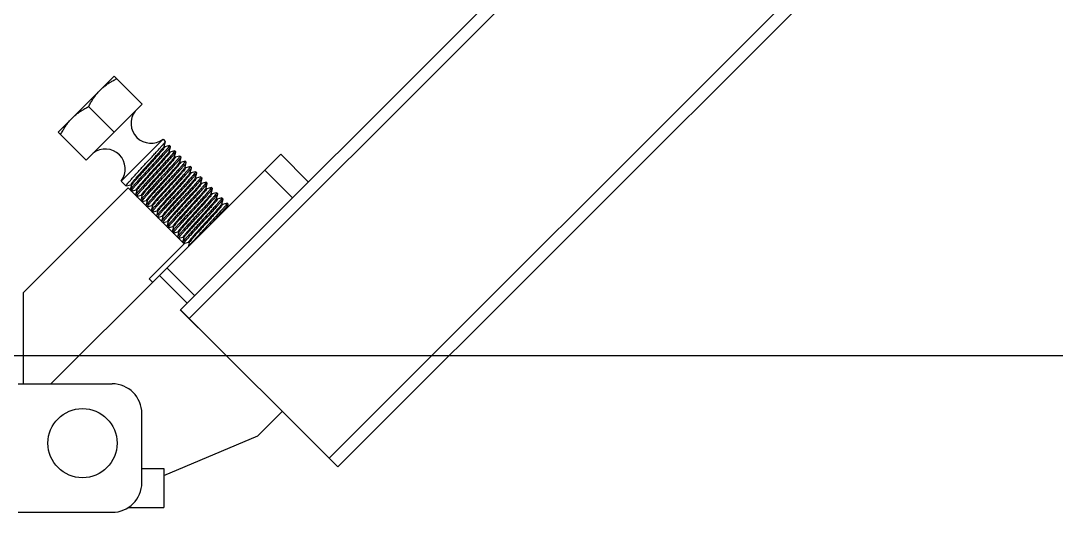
# Model space of a CAD drawing. Extents: x 14033796 to 29392202, y -1365078 to -465345.
# Drawn here: x 14615288 to 14616506, y -594514 to -593935 of the extents above; entities that cross this region are included whole.
import ezdxf

# ---------------------------------------------------------------- set-up
doc = ezdxf.new("R2010")
doc.units = 0
doc.header["$LTSCALE"] = 1000
doc.header["$MEASUREMENT"] = 0
for name, color, linetype in [('02___PRT_ALL_AXES', 7, 'Continuous'), ('JZ_0', 7, 'Continuous'), ('图框', 4, 'Continuous')]:
    doc.layers.add(name, color=color, linetype=linetype)
doc.styles.add('DIM_FONT', font='SIMPLEX', dxfattribs={"width": 0.7, "bigfont": 'GBCBIG'})
doc.dimstyles.new('DIMN150', dxfattribs={"dimscale": 1.5, "dimtxt": 300, "dimasz": 100, "dimexe": 250, "dimexo": 300, "dimgap": 150, "dimtad": 1, "dimdec": 0, "dimzin": 0, "dimdsep": 46, "dimtxsty": 'DIM_FONT', "dimblk": 'ARCHTICK', "dimcen": 0.09, "dimclrt": 7, "dimazin": 2, "dimtfac": 1, "dimtdec": 0, "dimtix": 1, "dimtmove": 2, "dimatfit": 3, "dimldrblk": 'ARCHTICK', "dimfxl": 0, "dimtolj": 1, "dimtzin": 0, "dimarcsym": 0})

# ---------------------------------------------------------------- blocks, each defined once
blk = doc.blocks.new('_ArchTick')
at = {"color": 0, "linetype": 'ByBlock', "const_width": 0.4}
blk.add_lwpolyline([(-0.5, -0.5), (0.5, 0.5)], dxfattribs=at)
blk = doc.blocks.new('*D34')
at = {"layer": 'Defpoints', "color": 0, "linetype": 'Continuous'}
for p in [(-3643696.658795173, 1109066.101409193), (-3647237.641766723, 1108888.496462017), (-3646608.942197162, 1106614.058034815), (-3647237.641766723, 1106229.850958012), (-3647033.563414936, 1105729.196789424)]:
    blk.add_point(p, dxfattribs=at)
at = {"layer": '图框', "color": 0, "linetype": 'Continuous', "lineweight": -2}
blk.add_arc((-3647237.641766723, 1105525.118437636), 1257.399139123694, 45.00000000005411, 89.99999999999945, dxfattribs=at)
at = {"layer": '图框', "color": 0, "linetype": 'Continuous', "lineweight": -2, "xscale": 150, "yscale": 150, "zscale": 150}
for p, rotation in [((-3647237.641766723, 1106782.51757676), 179.9999999999994), ((-3646348.526308791, 1106414.23389557), 315.0000000000541)]:
    blk.add_blockref('_ArchTick', p, dxfattribs=dict(at, rotation=rotation))
at = {"layer": '图框', "color": 7, "linetype": 'Continuous', "insert": (-3646584.248403746, 1107102.5495561), "char_height": 450, "attachment_point": 5, "rotation": 337.5000000000264, "style": 'DIM_FONT'}
blk.add_mtext('\\A1;45°', dxfattribs=at)
blk = doc.blocks.new('抗震大样1')
at = {"color": 2, "linetype": 'Continuous'}
for p, q in [((2821.165149223525, -3571.264648917597), (6158.06976894103, -234.3600292024203)), ((6172.756849152967, -249.0471093629021), (2835.852229389828, -3585.951729132095)), ((6407.75013221195, -484.0403924677521), (3070.845512493979, -3820.945012193872)), ((6422.437212422956, -498.7274726380128), (3085.532592660282, -3835.632092407206)), ((2821.165149223525, -3571.264648917597), (3085.532592660282, -3835.632092407206))]:
    blk.add_line(p, q, dxfattribs=at)
at = {"color": 5, "linetype": 'Continuous'}
for p, q in [((2662.746450176928, -3319.620068960125), (2756.743763416074, -3225.622755769873)), ((2793.739453845657, -3296.293282139581), (2795.846549466718, -3288.391687460244)), ((2795.846549466718, -3288.391687460244), (2795.833774881903, -3288.212097368902)), ((2793.730940778274, -3296.456382436445), (2793.261490032077, -3297.277418530779)), ((2793.698481670115, -3296.447014817968), (2793.739453845657, -3296.293282139581)), ((2794.858084009495, -3297.411912292475), (2793.739453845657, -3296.293282139581)), ((2802.703342361376, -3295.248480439419), (2794.840329283848, -3297.34529387136)), ((2802.437063478399, -3305.295786810573), (2802.471349161584, -3305.375786489109)), ((2802.51072976971, -3305.259262965759), (2802.551701948512, -3305.105530234287)), ((2802.551701948512, -3305.105530234287), (2804.658797566779, -3297.203935598023)), ((2803.670332111418, -3306.224160397425), (2802.551701948512, -3305.105530234287)), ((2802.703342361376, -3295.248480439419), (2802.883573352825, -3295.261895839591)), ((2811.515590503346, -3304.060728542507), (2803.652577383909, -3306.157541966299)), ((2804.658797566779, -3297.203935598023), (2804.645923407283, -3297.024244938279)), ((2811.515590503346, -3304.060728542507), (2811.695721921045, -3304.074043409433)), ((2813.471045708749, -3306.016183702974), (2813.458042314276, -3305.836363091832)), ((2811.302310472354, -3314.065735528478), (2811.01317837229, -3314.700514276279)), ((2811.322977909818, -3314.07151107071), (2811.363950046711, -3313.917778337607)), ((2811.363950046711, -3313.917778337607), (2813.471045708749, -3306.016183702974)), ((2812.482580251526, -3315.036408545449), (2811.363950046711, -3313.917778337607)), ((2820.32783860527, -3312.872976637445), (2812.46482552588, -3314.969790071249)), ((2820.135226011742, -3322.883759165648), (2820.176198189612, -3322.730026487028)), ((2820.176198189612, -3322.730026487028), (2822.283293810673, -3314.828431797912)), ((2821.294828351121, -3323.848656638525), (2820.176198189612, -3322.730026487028)), ((2820.32783860527, -3312.872976637445), (2820.507840788458, -3312.886161605595)), ((2829.140086748172, -3321.685224785237), (2821.277073628735, -3323.782038219273)), ((2822.283293810673, -3314.828431797912), (2822.270159685519, -3314.648480345495)), ((2829.140086748172, -3321.685224785237), (2829.319958158769, -3321.698278816417)), ((2828.881207083352, -3331.684529318009), (2828.744154861663, -3332.144321826054)), ((2828.947474114131, -3331.69600731344), (2828.988446291536, -3331.542274580337)), ((2828.988446291536, -3331.542274580337), (2831.095541910734, -3323.640679944307)), ((2830.107076455373, -3332.660904744873), (2828.988446291536, -3331.542274580337)), ((2837.952334847767, -3330.497472880175), (2830.089321727864, -3332.594286312349)), ((2831.095541910734, -3323.640679944307), (2831.082343978342, -3323.460664806422)), ((2837.759722252842, -3340.508255406516), (2837.800694433507, -3340.354522718117)), ((2837.800694433507, -3340.354522718117), (2839.907790052705, -3332.452928039012)), ((2838.919324595947, -3341.473152881255), (2837.800694433507, -3340.354522718117)), ((2837.952334847767, -3330.497472880175), (2838.132142492104, -3330.510463310173)), ((2846.764582950156, -3339.309720985126), (2838.901569869835, -3341.406534418697)), ((2839.907790052705, -3332.452928039012), (2839.894461722579, -3332.272783369757)), ((2846.764582950156, -3339.309720985126), (2846.944260236342, -3339.322581852088)), ((2846.473882787395, -3349.322963125538), (2846.454319100361, -3349.608941620449)), ((2846.571970355697, -3349.320503511699), (2846.612942534033, -3349.16677082167)), ((2846.612942534033, -3349.16677082167), (2848.720038152765, -3341.265176143963)), ((2847.731572694611, -3350.285400986439), (2846.612942534033, -3349.16677082167)), ((2855.576831092592, -3348.121969121508), (2847.71381796943, -3350.218782565091)), ((2848.720038152765, -3341.265176143963), (2848.706615314353, -3341.084937881678)), ((2855.384218495805, -3358.132751649246), (2855.425190633629, -3357.979018928017)), ((2855.425190633629, -3357.979018928017), (2857.532286295202, -3350.077424281742)), ((2856.54382080026, -3359.097649091156), (2855.425190633629, -3357.979018928017)), ((2855.576831092592, -3348.121969121508), (2855.756413828582, -3348.134736395674)), ((2864.389079191256, -3356.934217226226), (2856.52606607182, -3359.03103066003)), ((2857.532286295202, -3350.077424281742), (2857.519177966751, -3349.897498619976)), ((2864.389079191256, -3356.934217226226), (2864.568976480514, -3356.947297102772)), ((2733.244435107801, -3366.61872558808), (2556.999472801108, -3542.863687888952)), ((2729.921505961102, -3363.128979101777), (2729.741257981397, -3363.115546419052)), ((2729.921505961102, -3363.128979101777), (2737.784519288223, -3361.032166000456)), ((2827.241748346481, -3460.616038821405), (2733.244435107801, -3366.61872558808)), ((2738.885394769255, -3362.084177615354), (2736.778298900928, -3369.98577200342)), ((2737.766764358152, -3360.965547204018), (2738.885394769255, -3362.084177615354)), ((2738.733754063025, -3371.941227205331), (2746.596767430194, -3369.844414105406)), ((2738.926366697997, -3361.930444721831), (2738.885394769255, -3362.084177615354)), ((2739.025031399447, -3361.680428691907), (2739.027614690363, -3361.920531833544)), ((2747.697642911691, -3370.896425762912), (2745.590547043364, -3378.798020139802)), ((2746.579012498725, -3369.7777953404), (2747.697642911691, -3370.896425762912)), ((2747.73861479992, -3370.742692826549), (2747.697642911691, -3370.896425762912)), ((2855.449625373352, -3358.148010282079), (2854.910506025422, -3359.019311679062)), ((2864.10871563619, -3366.977518566186), (2864.143585100304, -3367.094459709246)), ((2864.196466597728, -3366.944999752799), (2864.237438778393, -3366.7912670644)), ((2864.237438778393, -3366.7912670644), (2866.344534397591, -3358.889672385296)), ((2865.356068939436, -3367.909897228936), (2864.237438778393, -3366.7912670644)), ((2873.201327291783, -3365.746465364238), (2865.33831421379, -3367.843278764747)), ((2866.344534397591, -3358.889672385296), (2866.331482441165, -3358.709803092526)), ((2873.049686878454, -3375.603515169118), (2875.156782496721, -3367.70192049141)), ((2873.201327291783, -3365.746465364238), (2873.381280911621, -3365.75960157509)), ((2882.013575436082, -3374.558713467559), (2874.150562314317, -3376.655526902527)), ((2875.156782496721, -3367.70192049141), (2875.143948966172, -3367.522270828485)), ((2882.013575436082, -3374.558713467559), (2882.1937474804, -3374.572069342714)), ((2747.546002163552, -3380.753475343343), (2755.409015530255, -3378.656662210356)), ((2756.50989101408, -3379.708673856221), (2754.40279514296, -3387.61026824615)), ((2755.391260598321, -3378.590043446748), (2756.50989101408, -3379.708673856221)), ((2756.358250305522, -3389.56572344806), (2764.221263675019, -3387.468910348136)), ((2756.550862939563, -3379.554940921487), (2756.50989101408, -3379.708673856221)), ((2756.729729964864, -3379.150514166337), (2756.627424205188, -3379.56500617601)), ((2765.322139114141, -3388.520921962801), (2763.215043242089, -3396.422516339691)), ((2764.203508702572, -3387.402291540289), (2765.322139114141, -3388.520921962801)), ((2765.363111041952, -3388.367189069279), (2765.322139114141, -3388.520921962801)), ((2873.00124427909, -3375.755056301365), (2872.667600427289, -3376.437001314713)), ((2873.008714700583, -3375.757247847738), (2873.049686878454, -3375.603515169118)), ((2874.168317039032, -3376.722145332256), (2873.049686878454, -3375.603515169118)), ((2881.82096283976, -3384.569495995529), (2881.861934977584, -3384.415763262659)), ((2881.861934977584, -3384.415763262659), (2883.969030638691, -3376.514168628026)), ((2882.980565143283, -3385.534393427195), (2881.861934977584, -3384.415763262659)), ((2890.825823536143, -3383.370961562498), (2882.962810458615, -3385.46777500608)), ((2883.969030638691, -3376.514168628026), (2883.955782981589, -3376.334104055073)), ((2890.674183122348, -3393.228011411848), (2892.781278740615, -3385.326416732976)), ((2890.825823536143, -3383.370961562498), (2891.005581455305, -3383.383902525762)), ((2899.638071635738, -3392.183209710289), (2891.775058558676, -3394.280023100786)), ((2892.781278740615, -3385.326416732976), (2892.768136225175, -3385.146456919378)), ((2899.638071635738, -3392.183209710289), (2899.817934738938, -3392.196255390532)), ((2765.170498407446, -3398.377971552778), (2773.03351177508, -3396.281158451689)), ((2774.134387256112, -3397.333170098951), (2772.027291387785, -3405.234764487483)), ((2773.015756839421, -3396.214539687848), (2774.134387256112, -3397.333170098951)), ((2773.982746550348, -3407.190219689161), (2781.84575987421, -3405.093406546395)), ((2774.175359144341, -3397.179437162587), (2774.134387256112, -3397.333170098951)), ((2774.455264746677, -3396.599763419479), (2774.208732830361, -3397.18809740711)), ((2782.946635358967, -3406.145418203901), (2780.839539486915, -3414.047012592433)), ((2781.828004941344, -3405.026787782786), (2782.946635358967, -3406.145418203901)), ((2782.987607283983, -3405.991685267538), (2782.946635358967, -3406.145418203901)), ((2783.014926610515, -3405.906658537919), (2783.043435850181, -3405.956161614973)), ((2890.57805804722, -3393.370221646503), (2890.404011771549, -3393.875374059426)), ((2890.633210941684, -3393.381744100479), (2890.674183122348, -3393.228011411848)), ((2891.792813283857, -3394.346641574986), (2890.674183122348, -3393.228011411848)), ((2900.183900739998, -3399.423550611828), (2901.593526841141, -3394.138664837694)), ((2901.593526841141, -3394.138664837694), (2901.580767087173, -3393.959089737153)), ((2782.794994649012, -3416.002467795508), (2790.658008019906, -3413.905654694419)), ((2791.758883457165, -3414.95766629884), (2789.651787586976, -3422.859260687139)), ((2790.640253043268, -3413.839035930578), (2791.758883457165, -3414.95766629884)), ((2791.607242749538, -3424.81471588905), (2799.47025611857, -3422.717902789125)), ((2791.799855383113, -3414.80393340392), (2791.758883457165, -3414.95766629884)), ((2792.201539086178, -3414.028273164295), (2791.782032327261, -3414.798593064304)), ((2800.571131600533, -3423.769914446631), (2798.464035731275, -3431.671508833533)), ((2799.452501184307, -3422.651284024119), (2800.571131600533, -3423.769914446631)), ((2800.612103488762, -3423.616181510268), (2800.571131600533, -3423.769914446631)), ((2800.693216559943, -3423.403152671643), (2800.71283025993, -3423.597826558631)), ((2800.419490891509, -3433.626964036841), (2808.282504219096, -3431.530150893843)), ((2809.383379701991, -3432.582162540173), (2807.276283831801, -3440.483756928239)), ((2808.264749286231, -3431.463532128837), (2809.383379701991, -3432.582162540173)), ((2809.231738993432, -3442.439212130383), (2817.094752361067, -3440.342399030458)), ((2809.424351627938, -3432.428429603577), (2809.383379701991, -3432.582162540173)), ((2818.195627802052, -3441.394410687964), (2816.088531973772, -3449.296005033189)), ((2817.076997388154, -3440.275780276861), (2818.195627802052, -3441.394410687964)), ((2818.236599727999, -3441.240677751368), (2818.195627802052, -3441.394410687964)), ((2818.392443880904, -3440.878709391458), (2818.322347611189, -3441.247800347395)), ((2768.493427550886, -3519.36435962352), (2827.241748346481, -3460.616038821405)), ((2818.043987093493, -3451.25146023673), (2825.90700046299, -3449.154647135409)), ((2827.007875944953, -3450.20665878104), (2824.900780072901, -3458.108253170969)), ((2825.889245528262, -3449.088028381811), (2827.007875944953, -3450.20665878104)), ((2826.856235235464, -3460.06370837288), (2834.719248562586, -3457.966895240126)), ((2827.04884786997, -3450.052925846307), (2827.007875944953, -3450.20665878104)), ((2835.820124044083, -3459.018906887621), (2834.086391733028, -3465.521059612045)), ((2834.701493630186, -3457.900276476517), (2835.820124044083, -3459.018906887621)), ((2835.861095972825, -3458.865173994098), (2835.820124044083, -3459.018906887621)), ((2836.112530310173, -3458.333407002268), (2835.906673091929, -3458.875835823594)), ((2603.65225160541, -3695.95519974269), (2785.94498488633, -3513.662466418464)), ((2556.999472801108, -3542.863687888952), (2556.999472801108, -3695.95519974269)), ((2548.691205600742, -3695.95519974269), (2706.548282403033, -3695.95519974269)), ((2756.397885601502, -3862.120543746976), (2756.397885601502, -3745.804802946048)), ((2951.105460502207, -3783.239564517746), (2992.122762642801, -3742.222262380878)), ((2793.072830596007, -3850.320436044363), (2951.105460502207, -3783.239564517746)), ((2756.397885601502, -3838.037856434938), (2793.072830596007, -3838.037856434938)), ((2793.072830596007, -3838.037856434938), (2793.072830596007, -3903.673167315079)), ((2548.691205600742, -3911.970146938926), (2706.548282403033, -3911.970146938926)), ((2733.582222871948, -3903.673167315079), (2793.072830596007, -3903.673167315079))]:
    blk.add_line(p, q, dxfattribs=at)
for centre, start, end in [((2706.548282403033, -3745.804802946048), 0, 90), ((2706.548282403033, -3862.120543746976), 270, 0)]:
    blk.add_arc(centre, 49.8496032, start, end, dxfattribs=at)
for points, start_tangent, end_tangent in [([(2762.787524945103, -3325.663830493344), (2768.992021870799, -3318.942088519456), (2774.99407926295, -3312.421297236113), (2780.525400622748, -3306.374854254536), (2785.447800853755, -3300.935778635088), (2789.568698063027, -3296.298187838634), (2792.770944264717, -3292.573159083724), (2794.874138531741, -3289.949489138322), (2795.80955815129, -3288.499519254314), (2795.774360261392, -3288.438858639915)], (0.6784350784240247, 0.734660359869639), (-0.5470098275163299, 0.837126184395492)), ([(2793.261490032542, -3297.277418532409), (2791.654461290222, -3299.442777165445), (2788.95975375222, -3302.695814618375), (2785.294801955111, -3306.91909631365), (2780.815354330465, -3311.956873866729), (2775.709322659764, -3317.621235460741), (2770.189361815806, -3323.699526203098), (2764.484472196084, -3329.962745701196), (2758.830956874415, -3336.174590915442), (2753.463090162259, -3342.100787550677), (2748.603866408113, -3347.518341197167), (2744.456194397528, -3352.224343138747), (2741.194884514902, -3356.043982949806), (2738.959745742846, -3358.837451567873), (2737.850064956583, -3360.505462276749), (2737.888279534876, -3360.923453694908)], (-0.558946030655071, -0.8292040369022216), (0.3273227417652519, -0.9449126005738723)), ([(2794.851358345244, -3297.436362538487), (2794.881322896108, -3297.449188584462), (2794.436456481926, -3298.452384924982), (2792.82942773914, -3300.61774355825), (2790.134720161092, -3303.870781067759), (2786.469768359791, -3308.094062761171), (2781.990320735611, -3313.131840271875), (2776.884289062582, -3318.796201875899), (2771.364328220952, -3324.874492605915), (2765.659438604955, -3331.137712104013), (2760.005923277233, -3337.349557364825), (2754.638056565076, -3343.275754007744), (2749.77883281745, -3348.69330763421), (2745.631160802208, -3353.399309541564), (2742.369850917719, -3357.218949352857), (2740.134712190367, -3360.012418004917), (2739.025031399913, -3361.68042869214)], (0.9641869295252281, -0.2652236130752934), (-0.06783964550686625, -0.9976962375881262)), ([(2802.471349162981, -3305.375786489109), (2801.516383761074, -3306.889081781264), (2799.426044632681, -3309.537750848569), (2796.29390059365, -3313.228224772261), (2792.254660108592, -3317.82579514361), (2787.478851734195, -3323.159933400806), (2782.166090226732, -3329.031024838332), (2776.537193959113, -3335.218251033453), (2770.825465020258, -3341.488309862791), (2765.267476613168, -3347.604628204368), (2760.09373073699, -3353.336703971028), (2755.51955623785, -3358.469208394876), (2751.736605567392, -3362.810488951392), (2748.905286728404, -3366.200137725333), (2747.14842893742, -3368.515325398883), (2746.546432250645, -3369.675651968224), (2746.598715139553, -3369.694257996744)], (0.3394036254446571, -0.9406408342375017), (0.9732954676688983, -0.2295559465907621)), ([(2802.746068541426, -3295.388750989223), (2802.859356625471, -3295.549317766912), (2801.923937046435, -3296.999287608778), (2799.820742739365, -3299.622957598418), (2796.618496533483, -3303.347986351699), (2792.497599366121, -3307.985577107407), (2787.575199137442, -3313.4246527676), (2782.043877777644, -3319.471095750807), (2776.041820383631, -3325.991887000157), (2769.837323421147, -3332.713629008038)], (0.6780712812552314, -0.7349961479741841), (-0.6784350787186304, -0.7346603595975802)), ([(2771.599773047026, -3334.476078639505), (2777.782780886162, -3327.777638529195), (2783.747522488236, -3321.297589822672), (2789.299387077801, -3315.22911593481), (2794.234225074295, -3309.776782428846), (2798.351419412997, -3305.144117524615), (2801.545589690097, -3301.430342941079), (2803.650695065036, -3298.809452316724), (2804.613831230905, -3297.331046779174), (2804.575392160099, -3297.249630117323)], (0.6784350784096942, 0.7346603598828728), (-0.4804775198595719, 0.877007042679587)), ([(2811.55149044469, -3304.188035540981), (2811.663629741874, -3304.38084523729), (2810.700493577868, -3305.859250841429), (2808.595388160553, -3308.480141413398), (2805.401217925828, -3312.193915995071), (2801.284023588989, -3316.826580901397), (2796.349185548257, -3322.278914447874), (2790.797321000602, -3328.347388293128), (2784.832579398993, -3334.82743704156), (2778.649571564049, -3341.525877110194)], (0.6200636177501522, -0.7845515342809505), (-0.678435078434614, -0.7346603598598602)), ([(2803.527058202308, -3306.334160566796), (2803.646315569524, -3306.550752894254), (2802.691350168083, -3308.06404818641), (2800.601011033636, -3310.712717253715), (2797.46886699833, -3314.403191175079), (2793.429626517463, -3319.000761548756), (2788.653818141203, -3324.334899847861), (2783.341056630015, -3330.205991243711), (2777.712160366122, -3336.393217438366), (2772.000431463122, -3342.663276267704), (2766.442443020176, -3348.779594607186), (2761.268697137944, -3354.511670374079), (2756.694522644859, -3359.644174800254), (2752.911571972538, -3363.985455358867), (2750.08025313355, -3367.375104116509), (2748.323395344429, -3369.690291804262), (2747.655086430721, -3370.75056993356)], (0.6089781590811129, -0.793186990414101), (0.09388782568828795, -0.9955827821871598)), ([(2811.013178371359, -3314.700514280004), (2809.557298732456, -3316.714723797515), (2807.001283676829, -3319.829068747815), (2803.457091086078, -3323.931591220899), (2799.075700664893, -3328.871311568888), (2794.041152038146, -3334.46419008635), (2788.563277347013, -3340.500394712435), (2782.86941499589, -3346.752586945659), (2777.195432629902, -3352.984899240546), (2771.776412792969, -3358.962248969823), (2766.837369812187, -3364.459621867631), (2762.584364387207, -3369.270957192639), (2759.196366429329, -3373.217285025166), (2756.818187753204, -3376.153793639736), (2755.554763560183, -3377.975547761889), (2755.451690158341, -3378.577120517613)], (-0.4770358505222645, -0.8788838360764747), (0.2091227829063571, -0.9778893913268006)), ([(2812.481189200189, -3315.037358012982), (2812.188144776504, -3315.875480680959), (2810.732265139464, -3317.889690204524), (2808.17625012435, -3321.004035152961), (2804.632057491224, -3325.106557668187), (2800.25066706771, -3330.046277971705), (2795.216118483339, -3335.639156535733), (2789.738243747968, -3341.675361149479), (2784.044381404761, -3347.927553382702), (2778.370399074629, -3354.159865645459), (2772.951379193924, -3360.137215416878), (2768.012336216867, -3365.634588284418), (2763.759330832399, -3370.445923593827), (2760.37133287685, -3374.392251486657), (2757.993154160213, -3377.328760085162), (2756.729729965329, -3379.150514168665)], (0.5637647048252076, -0.8259354439623879), (-0.3125928532002867, -0.9498872081084702)), ([(2820.132721483707, -3322.886439959751), (2819.334757366683, -3324.245492215734), (2817.390876162332, -3326.747703355271), (2814.390285436995, -3330.30662400485), (2810.462498696987, -3334.792740603443), (2805.773643439636, -3340.039925781544), (2800.5199007052, -3345.851998442784), (2794.919758229982, -3352.010470806155), (2789.205382729415, -3358.283176191384), (2783.613451893441, -3364.433436956257), (2778.375808049459, -3370.229410728905), (2773.710303305183, -3375.453245359706)], (0.7307171863936691, -0.6826803010992188), (-0.6628876094766539, -0.7487189173530526)), ([(2780.412021189462, -3343.288326733978), (2786.595913485624, -3336.588927569566), (2792.566659098025, -3330.102335895412), (2798.165062111802, -3323.98269724194), (2803.113877898548, -3318.513967170147), (2807.221834522206, -3313.890005463734), (2810.392534819897, -3310.20112913521), (2812.482889820356, -3307.595060211373), (2813.433013532311, -3306.12657876173), (2813.397194643971, -3306.063557361253)], (0.6784350787496992, 0.7346603595688892), (-0.5399347693490891, 0.8417068639662777)), ([(2820.36914095562, -3313.011908152374), (2820.482812010683, -3313.176377276424), (2819.532688330859, -3314.644858726067), (2817.442333290353, -3317.250927605899), (2814.2716330369, -3320.939803978428), (2810.163676413242, -3325.563765682746), (2805.214860626496, -3331.032495756634), (2799.616457568947, -3337.152134408476), (2793.645712002181, -3343.638726030244), (2787.461819664109, -3350.338125248672)], (0.671665473870252, -0.7408545681917943), (-0.6784350787869019, -0.7346603595345337)), ([(2789.224269287661, -3352.10057483986), (2795.402606262825, -3345.407199618407), (2801.411831489764, -3338.87872638111), (2807.044331717305, -3332.72134174034), (2811.997069709469, -3327.247189028654), (2816.088460770436, -3322.640185244149), (2819.232570996974, -3318.980145367794), (2821.319784562103, -3316.374299946707), (2822.252231232356, -3314.921355246566), (2822.22087666532, -3314.874908003025)], (0.6784350790155056, 0.7346603593234255), (-0.5972276137130347, 0.802071803156447)), ([(2829.190023589414, -3321.833875306649), (2829.302029745188, -3321.97115376126), (2828.36958303256, -3323.424098449526), (2826.282369469292, -3326.029943882488), (2823.13825928513, -3329.689983706456), (2819.046868179925, -3334.296987543348), (2814.094130231999, -3339.771140210563), (2808.461629962083, -3345.928524895804), (2802.452404775191, -3352.456998133101), (2796.274067766033, -3359.150373354554)], (0.7220202216170525, -0.6918719531647908), (-0.678435079050481, -0.7346603592911269)), ([(2729.87858516071, -3362.989626573632), (2729.765475995373, -3362.828180656303), (2730.700442859437, -3361.378799626138), (2732.812719475012, -3358.744204557966), (2736.02293405449, -3355.010556555353), (2740.142464799806, -3350.374938812805), (2745.047389796469, -3344.955287869321), (2750.573307333048, -3338.914710112615), (2756.585507251322, -3332.382884075167), (2762.787524945103, -3325.663830493344)], (-0.6758313042635121, 0.7370563398936882), (0.6784350785314995, 0.7346603597703895)), ([(2769.837323421147, -3332.713629008038), (2763.635305766016, -3339.432682587765), (2757.623105803505, -3345.964508627309), (2752.097188268788, -3352.005086384015), (2747.1922633145, -3357.42473727325), (2743.072732524481, -3362.060355029767), (2739.862517987844, -3365.794003028423), (2737.750241332222, -3368.428598088212), (2736.81527447002, -3369.877979128622), (2736.850406021345, -3369.938995051896)], (-0.6784350787421237, -0.7346603595758848), (0.5442302981182816, -0.8389358632279862)), ([(2738.686374922749, -3371.799997001421), (2738.574050599243, -3371.649602335645), (2739.504521814641, -3370.201999350684), (2741.625376878772, -3367.555963425199), (2744.842341307085, -3363.814638544107), (2748.954294579569, -3359.187652747845), (2753.827768169809, -3353.802533464041), (2759.373985007405, -3347.739560194314), (2765.402985284571, -3341.189461129718), (2771.599773047026, -3334.476078639505)], (-0.6953796087840216, 0.7186426091510169), (0.6784350784239206, 0.7346603598697352)), ([(2828.744154861197, -3332.144321824191), (2827.440638588276, -3334.00616798969), (2825.025300315116, -3336.979836151702), (2821.604542733636, -3340.958923699567), (2817.324471175671, -3345.797325104475), (2812.365124450531, -3351.315001754556), (2806.933364964556, -3357.30509117106), (2801.254710153211, -3363.542075868696), (2795.564427088946, -3369.790688859532), (2790.098241964355, -3375.815203832695), (2785.083031741902, -3381.388743984047), (2780.727864787448, -3386.302240829216), (2777.21574526513, -3390.372690275777), (2774.696386365686, -3393.450379112037), (2773.280298343394, -3395.424797014799), (2773.023990709335, -3396.210991973523)], (-0.356018795579982, -0.9344787944056191), (0.395700505388392, -0.9183796110734229)), ([(2830.062371787149, -3332.670756732114), (2829.919121312443, -3333.3192882312), (2828.615605033468, -3335.181134395069), (2826.200266760308, -3338.154802546604), (2822.77950914111, -3342.133890104713), (2818.499437618535, -3346.972291507525), (2813.540090857539, -3352.489968157141), (2808.108331369702, -3358.480057573644), (2802.429676558357, -3364.717042275704), (2796.739393495955, -3370.965655264677), (2791.273208409082, -3376.990170237608), (2786.25799814472, -3382.563710386632), (2781.902831232175, -3387.477207278367), (2778.390711670276, -3391.547656680457), (2775.871352768503, -3394.625345514854), (2774.45526474854, -3396.599763421575)], (0.2152150169038261, -0.9765666881985511), (-0.4505288726747053, -0.8927618578806218)), ([(2821.21279019583, -3323.99357064534), (2821.309110099915, -3324.062742444454), (2820.509723773692, -3325.420458664885), (2818.565842565615, -3327.922669759952), (2815.565251840279, -3331.481590422336), (2811.637465142179, -3335.967706996482), (2806.948609844781, -3341.214892186457), (2801.694867108017, -3347.026964849792), (2796.0947246328, -3353.185437211534), (2790.38034917647, -3359.45814260887), (2784.788418302778, -3365.60840340564), (2779.550774454605, -3371.40437714383), (2774.885269708466, -3376.62821177463)], (0.8702275737042723, -0.4926499466809829), (-0.6628876096925167, -0.7487189171619357)), ([(2837.822853994556, -3340.460126199992), (2837.132847294677, -3341.622186372522), (2835.336979777087, -3343.976383782225), (2832.47023769049, -3347.401455800049), (2828.65684901597, -3351.773174356436), (2824.058423724957, -3356.929929544451), (2818.867571956944, -3362.679111239035), (2813.300297981594, -3368.804715135135), (2807.587470519356, -3375.075872445712), (2801.965706111863, -3381.255966782104), (2796.668025273364, -3387.111977549503), (2791.914650840685, -3392.423681874759), (2787.904311661143, -3396.992350982269), (2784.806395024527, -3400.648597505409), (2782.754257760942, -3403.259064653888), (2781.83996020956, -3404.73169213417), (2781.96146957064, -3404.899191911332)], (0.6062730090840543, -0.7952565865531492), (0.6910361799196774, -0.7228201699191987)), ([(2798.036517389584, -3360.91282297438), (2804.21177457273, -3354.222787348321), (2810.248986529652, -3347.663847696036), (2815.89349901583, -3341.493040559348), (2820.844492066652, -3336.020247196313), (2824.92536839284, -3331.424276581034), (2828.059196804184, -3327.775189952459), (2830.145401034504, -3325.168600980891), (2831.067790057044, -3323.725024801213), (2831.039080631454, -3323.685685079312)], (0.6784350786711775, 0.7346603596414015), (-0.6233102369128763, 0.781974647005652)), ([(2838.007410768885, -3330.649821246509), (2838.117588527501, -3330.774823284242), (2837.195199511014, -3332.218399495585), (2835.108995276503, -3334.82498843479), (2831.975166905671, -3338.474075051257), (2827.894290535245, -3343.070045668632), (2822.943297486287, -3348.542839061702), (2817.298785002436, -3354.713646218879), (2811.261573045049, -3361.272585818777), (2805.086315908469, -3367.962621446466)], (0.7451270088793699, -0.6669225896897506), (-0.6784350786872478, -0.7346603596265611)), ([(2806.848765533883, -3369.725071080262), (2813.03971769521, -3363.018016508315), (2819.126169844065, -3356.405369768618), (2824.787125803065, -3350.215897476766), (2829.727683380712, -3344.753435655031), (2833.782864227891, -3340.184843603522), (2836.908561094198, -3336.542997635901), (2838.987148429733, -3333.941134524764), (2839.886512951925, -3332.519866918679), (2839.86371136969, -3332.492891635746)], (0.6784350787087764, 0.73466035960668), (-0.6716788228889669, 0.7408424656311839)), ([(2846.831401937176, -3339.467167963041), (2846.936311428435, -3339.569665433373), (2846.036946902052, -3340.990933039458), (2843.958359564655, -3343.592796106124), (2840.832662742585, -3347.234642118216), (2836.777481851168, -3351.803234123392), (2831.836924273986, -3357.265695981216), (2826.175968358759, -3363.455168283312), (2820.089516209904, -3370.067814976443), (2813.898564006668, -3376.774869594956)], (0.7882877466944095, -0.6153067758536799), (-0.6784350787701596, -0.7346603595499945)), ([(2778.649571564049, -3341.525877110194), (2772.452783755492, -3348.239259587834), (2766.423783479724, -3354.789358668728), (2760.877566688694, -3360.852331936359), (2756.004093092401, -3366.237451230641), (2751.892139777075, -3370.864437014796), (2748.675175391603, -3374.605761939893), (2746.554320327472, -3377.251797823003), (2745.6238490697, -3378.699400850339), (2745.656651273835, -3378.752764640143)], (-0.6784350782263461, -0.7346603600521888), (0.564907399443353, -0.8251543068142759)), ([(2747.479629454203, -3380.597955714213), (2747.374350204598, -3380.49331982038), (2748.27630433673, -3379.06866760226), (2750.386367293075, -3376.4295196475), (2753.59823600715, -3372.691180498106), (2757.697446560953, -3368.076851480873), (2762.56497712573, -3362.697194180917), (2768.150918943807, -3356.590271710651), (2774.208240813576, -3350.009291685186), (2780.412021189462, -3343.288326733978)], (-0.7832610770098356, 0.6216929187640732), (0.6784350785658769, 0.7346603597386431)), ([(2787.461819664109, -3350.338125248672), (2781.258039326407, -3357.059090153314), (2775.200717417989, -3363.640070181107), (2769.614775598515, -3369.746992651373), (2764.747245033737, -3375.126650005579), (2760.648034477606, -3379.740979022812), (2757.436165765394, -3383.479318160564), (2755.326102806721, -3386.118466074578), (2754.424148719292, -3387.543118335074), (2754.447112853173, -3387.570757412584)], (-0.6784350784966751, -0.734660359802549), (0.6654666873636449, -0.7464275504087835)), ([(2767.494774540421, -3375.793942017015), (2772.290577383246, -3370.50717110117), (2777.626343112439, -3364.680437215837), (2783.331520363223, -3358.484291887842), (2789.224269287661, -3352.10057483986)], (0.6694122522517615, 0.7428911337034682), (0.6784350789658026, 0.7346603593693246)), ([(2838.892285423819, -3341.573100841139), (2838.950866061728, -3341.595770535292), (2838.307813697495, -3342.79715277534), (2836.511946186423, -3345.151350185042), (2833.645204091445, -3348.576422202867), (2829.831815419253, -3352.948140761815), (2825.23339017015, -3358.104895937257), (2820.042538357899, -3363.854077644413), (2814.475264389068, -3369.979681537952), (2808.762436964549, -3376.250838895096), (2803.140672557056, -3382.430933187017), (2797.842991676182, -3388.286943954648), (2793.089617243502, -3393.59864832391), (2789.079278062563, -3398.167317387648), (2785.98136142781, -3401.823563953163), (2783.92922416795, -3404.434031101177), (2783.014926610515, -3405.906658541178)], (0.9652996083368458, -0.2611449140702), (0.4578996935287092, -0.8890038642583701)), ([(2846.454319102224, -3349.608941623708), (2845.3042738433, -3351.317316811066), (2843.03149808431, -3354.148422461003), (2839.736764830537, -3358.001485595014), (2835.561203042977, -3362.735377315199), (2830.680724334903, -3368.174185907934), (2825.299076864962, -3374.114163302816), (2819.639799180441, -3380.331770885736), (2813.937393150292, -3386.592506804504), (2808.428063733038, -3392.660166148096), (2803.340391547885, -3398.306168255862), (2798.886306401342, -3403.318583293352), (2795.25271864282, -3407.510500982171), (2792.594138068147, -3410.727411441505), (2791.026572678238, -3412.853306760313), (2790.622947627679, -3413.815261693671), (2790.644808756188, -3413.826699700207)], (-0.1468209338766842, -0.9891630873498963), (0.9380769372563499, -0.3464269905589724)), ([(2847.625085721258, -3350.316196660977), (2847.62928550737, -3350.783908068901), (2846.479240246583, -3352.492283216212), (2844.206464485265, -3355.323388864053), (2840.911731273402, -3359.176452010171), (2836.736169452313, -3363.910343762487), (2831.855690782424, -3369.349152314709), (2826.47404331388, -3375.289129707729), (2820.814765625633, -3381.506737288786), (2815.112359555438, -3387.767473249463), (2809.603030136321, -3393.835132553009), (2804.515357949305, -3399.481134670787), (2800.061272806488, -3404.493549695937), (2796.427685049828, -3408.68546738755), (2793.769104473293, -3411.90237788693), (2792.201539085247, -3414.028273167321)], (0.2778124883358001, -0.9606353217140576), (-0.5396399635546929, -0.8418959019586032)), ([(2815.661013632081, -3378.537319228519), (2821.85581090441, -3371.826095146127), (2827.838208113331, -3365.326762287412), (2833.379305767361, -3359.269847272895), (2838.310222927947, -3353.82159068482), (2842.412699090783, -3349.205313490937), (2845.61798445927, -3345.478258432355), (2847.754050879274, -3342.814367723418), (2848.691116909031, -3341.3525736765), (2848.661416098941, -3341.310632138047)], (0.6784350789076626, 0.734660359423015), (-0.61277289994968, 0.7902590544164994)), ([(2855.629744284786, -3348.272294590948), (2855.740915423725, -3348.402372189565), (2854.803849353921, -3349.864166193642), (2852.667782973964, -3352.528056958923), (2849.462497605477, -3356.255111973733), (2845.360021442641, -3360.871389157604), (2840.429104243405, -3366.31964574568), (2834.888006587978, -3372.376560800476), (2828.905609419104, -3378.875893656863), (2822.710812108591, -3385.587117689196)], (0.7356218982685963, -0.6773923698918575), (-0.678435078570047, -0.7346603597347922)), ([(2824.473261736333, -3387.349567322992), (2830.302108997945, -3381.035132464021), (2835.958804354537, -3374.892023537308), (2841.237805835437, -3369.1283962538), (2846.016998919193, -3363.862282345304), (2850.093461935874, -3359.302296662703), (2853.414051971864, -3355.491461038124), (2855.83634737879, -3352.571694133338), (2857.220625871327, -3350.690280880081), (2857.537065084092, -3350.078857256332)], (0.6784350788448189, 0.7346603594810492), (0.2872260865302999, 0.9578628164912181)), ([(2864.568499960471, -3356.948112095241), (2864.270424341783, -3357.740079350537), (2862.886145893484, -3359.621492648032), (2860.463850484695, -3362.541259550955), (2857.143260450568, -3366.352095145034), (2853.066797432024, -3370.912080855807), (2848.287604350131, -3376.178194726584), (2843.008602824993, -3381.941822052002), (2837.35190751031, -3388.084930968704), (2831.523060251027, -3394.399365795311)], (0.8632661888345555, -0.5047489348330133), (-0.6784350789445206, -0.734660359388978)), ([(2773.710303305183, -3375.453245359706), (2769.812196601182, -3379.909681958146), (2766.846443395596, -3383.433765092399), (2764.94118150929, -3385.897356863366), (2764.182671274059, -3387.214196988847), (2764.266963836271, -3387.263978052652)], (-0.662887609720777, -0.7487189171369152), (0.9089118731904626, -0.4169882573567323)), ([(2765.117027063388, -3398.230867861304), (2765.0064588557, -3398.097452173941), (2765.916329517029, -3396.672245366033), (2767.955649075564, -3394.120146624045), (2771.066018557176, -3390.494641434867), (2775.108822334092, -3385.938829456922), (2780.026251187548, -3380.500994918402), (2785.686595283914, -3374.31151481322), (2791.803443849552, -3367.665552625433), (2798.036517389584, -3360.91282297438)], (-0.727156213153502, 0.6864720254112754), (0.6784350789166316, 0.7346603594147325)), ([(2805.086315908469, -3367.962621446466), (2798.853242362384, -3374.715351097984), (2792.736393798608, -3381.361313325819), (2787.076049658004, -3387.550793388858), (2782.158620804548, -3392.988627971616), (2778.115817027632, -3397.544439907186), (2775.005447549745, -3401.169945092406), (2772.966128031723, -3403.722043838818), (2772.056257370394, -3405.147250642534), (2772.085946008563, -3405.190703460481)], (-0.6784350784895352, -0.7346603598091421), (0.6006109556522322, -0.7995414185334693)), ([(2773.92915510945, -3407.04006923316), (2773.818235089537, -3406.910928772762), (2774.754159934819, -3405.450125871459), (2776.894725411199, -3402.78063038527), (2780.115985291544, -3399.035515899304), (2784.223674473818, -3394.413944266038), (2789.151520150714, -3388.969432960497), (2794.686942263041, -3382.918887355831), (2800.662069654092, -3376.427510292502), (2806.848765533883, -3369.725071080262)], (-0.7370433967226165, 0.6758454197134044), (0.6784350785661135, 0.7346603597384247)), ([(2796.274067766033, -3359.150373354554), (2790.381318873726, -3365.534090360627), (2784.676141627133, -3371.730235720519), (2779.340375895612, -3377.55696956953), (2774.544573053252, -3382.843740531709)], (-0.6784350789658026, -0.7346603593693246), (-0.6694122522517615, -0.7428911337034682)), ([(2854.910506025422, -3359.01931167976), (2853.264104486909, -3361.224043149035), (2850.533412682358, -3364.513064840343), (2846.837286225986, -3368.767521184403), (2842.332704558037, -3373.830432788003), (2837.208571956959, -3379.512895277236), (2831.678258099593, -3385.601539065363), (2825.971172191668, -3391.866954856319), (2820.323704081122, -3398.072752895532), (2814.9698891812, -3403.984897683607), (2810.132167058997, -3409.38094969443), (2806.012597388122, -3414.058849292109), (2802.784880777355, -3417.844895789167), (2800.587499801069, -3420.600606694119), (2799.5182501534, -3422.228186278837), (2799.586674591992, -3422.594678146997)], (-0.5953146560053638, -0.8034926635291798), (0.388709135758016, -0.9213605199802389)), ([(2856.534393697046, -3359.136846495559), (2856.571545484941, -3359.149875143776), (2856.085472432431, -3360.194278086536), (2854.439070892055, -3362.399009553948), (2851.708379087038, -3365.688031245489), (2848.01225263346, -3369.942487591878), (2843.507670962717, -3375.005399192683), (2838.383538360242, -3380.687861726386), (2832.853224504739, -3386.776505466551), (2827.146138634533, -3393.041921263095), (2821.498670481611, -3399.247719300445), (2816.144855586346, -3405.159864086425), (2811.30713350419, -3410.555916095618), (2807.187563795131, -3415.233815698884), (2803.959847224876, -3419.019862191984), (2801.762466204353, -3421.775573109044), (2800.693216560408, -3423.403152673505)], (0.9722760460806026, -0.2338360327619984), (0.02368481077385863, -0.999719475522312)), ([(2864.143585099839, -3367.094459708314), (2863.148011091631, -3368.648363595363), (2861.019583831076, -3371.335120754316), (2857.853376190644, -3375.059658317361), (2853.785441733897, -3379.685922670877), (2848.987442141864, -3385.042252187617), (2843.659868405666, -3390.928155804286), (2838.0241238866, -3397.122230261797), (2832.313781091943, -3403.390902942978), (2826.765358455013, -3409.497655470623), (2821.608980261721, -3415.212363590719), (2817.05928956205, -3420.320384214865), (2813.306971888524, -3424.631031783065), (2810.511225640774, -3427.985107907327), (2808.79347532196, -3430.261188158765), (2808.232576684561, -3431.380416690838), (2808.279289790429, -3431.396467470564)], (0.220423629438355, -0.9754042359889683), (0.9772934534659244, -0.2118903155234969)), ([(2865.210191635881, -3368.000046954956), (2865.318551507313, -3368.269426115323), (2864.322977498639, -3369.823330000509), (2862.19455023203, -3372.51008719136), (2859.028342593927, -3376.234624732286), (2854.960408138577, -3380.860889118165), (2850.162408546545, -3386.217218632577), (2844.834834814537, -3392.103122221073), (2839.199090289418, -3398.297196666943), (2833.488747541327, -3404.565869346261), (2827.940324860159, -3410.672621907666), (2822.783946708776, -3416.387329983292), (2818.234255967196, -3421.495350617683), (2814.481938293669, -3425.805998185882), (2811.686192047317, -3429.160074320156), (2809.968441730831, -3431.436154565774)], (0.5256999598563294, -0.8506700607209905), (-0.6090708067809264, -0.7931158505081282)), ([(2833.28550987877, -3396.161815427011), (2839.516977428924, -3389.410827273037), (2845.632096507121, -3382.766756879399), (2851.291179326363, -3376.578694006661), (2856.207631045487, -3371.142022624379), (2860.251274952665, -3366.585406615632), (2863.362970846705, -3362.958575587487), (2865.403700113762, -3360.405080805533), (2866.315134427976, -3358.978312385036), (2866.285109931603, -3358.933894637506)], (0.6784350787751151, 0.7346603595454183), (-0.597005646539685, 0.8022370335503921)), ([(2873.254151752684, -3365.893016393995), (2873.364932902157, -3366.02811084548), (2872.453498626594, -3367.454879276222), (2870.412769321352, -3370.008374058176), (2867.301073424984, -3373.635205117986), (2863.257429516409, -3378.191821139073), (2858.340977838729, -3383.628492509015), (2852.68189497944, -3389.816555394093), (2846.566775943618, -3396.460625741631), (2840.335308351088, -3403.211613933556)], (0.723955230317807, -0.6898469572995818), (-0.6784350788004792, -0.7346603595219957)), ([(2842.097757976968, -3404.974063565489), (2848.307906143367, -3398.246193588013), (2854.381449942943, -3391.647513668519), (2859.989088887349, -3385.516551679), (2864.864973621443, -3380.126899609109), (2868.933561398182, -3375.546080403961), (2872.078955749515, -3371.886048092041), (2874.158428457566, -3369.294425550615), (2875.113832659554, -3367.824231809005), (2875.076333711855, -3367.746955082985)], (0.6784350788560499, 0.7346603594706776), (-0.4884652831053526, 0.872583329660158)), ([(2882.051698623225, -3374.686594687868), (2882.163631174248, -3374.874030277366), (2881.208226929884, -3376.344224022934), (2879.128754226025, -3378.935846576467), (2875.983359868638, -3382.595878918655), (2871.914772095624, -3387.176698079566), (2867.038887357805, -3392.566350149224), (2861.43124841759, -3398.697312138975), (2855.357704615686, -3405.295992060797), (2849.147556491662, -3412.023862035945)], (0.6276522533548078, -0.7784938335392468), (-0.6784350787654747, -0.7346603595543211)), ([(2756.302447455004, -3389.514592879917), (2756.280496972613, -3389.097559119109), (2757.44753965456, -3387.406767336652), (2759.766502942424, -3384.566606759094), (2763.171089977492, -3380.638171096565), (2767.494774540421, -3375.793942017015)], (-0.2905340108297759, 0.9568646657449337), (0.6694122528758831, 0.742891133141078)), ([(2774.544573053252, -3382.843740531709), (2770.220888450276, -3387.687969569117), (2766.816301418934, -3391.61640521721), (2764.49733813107, -3394.456565851346), (2763.330295444932, -3396.147357621696), (2763.326015317347, -3396.413492609514)], (-0.6694122522614918, -0.7428911336947002), (0.08104782510833462, -0.9967102136755743)), ([(2774.885269708466, -3376.62821177463), (2770.987163046841, -3381.084648363059), (2768.021409797017, -3384.608731497545), (2766.116147910245, -3387.07232331275), (2765.349923122674, -3388.382920186967)], (-0.6628876105033387, -0.7487189164440646), (0.7663339423349823, -0.6424424400873)), ([(2813.898564006668, -3376.774869594956), (2807.711868128739, -3383.477308807196), (2801.736740735359, -3389.968685826287), (2796.20131862117, -3396.019231473096), (2791.273472948465, -3401.463742790744), (2787.165783762001, -3406.085314371623), (2783.944523881655, -3409.830428899964), (2781.803958411328, -3412.499924341682), (2780.868033562321, -3413.960727287456), (2780.89739128435, -3414.001986762043)], (-0.6784350783189623, -0.7346603599666607), (0.6141953775498903, -0.7891540015715235)), ([(2782.722529944498, -3415.843842454487), (2782.62048286153, -3415.750305818627), (2783.508276503533, -3414.340637964662), (2785.580887124408, -3411.743753754301), (2788.708830085583, -3408.098208776442), (2792.750577547587, -3403.544086202048), (2797.682671614457, -3398.09041664796), (2803.346956529655, -3391.896944051841), (2809.451750922482, -3385.264229026157), (2815.661013632081, -3378.537319228519)], (-0.8058130045661556, 0.5921700783322856), (0.6784350784155075, 0.7346603598775043)), ([(2822.710812108591, -3385.587117689196), (2816.501549398992, -3392.314027526882), (2810.396755000111, -3398.946742554195), (2804.732470088638, -3405.140215162653), (2799.800376022235, -3410.593884674367), (2795.758628556039, -3415.148007291136), (2792.630685596727, -3418.793552222895), (2790.558074975852, -3421.390436479356), (2789.670281332452, -3422.800104330992), (2789.690321289934, -3422.82240990526)], (-0.6784350784770018, -0.7346603598207163), (0.6911490723323669, -0.7227122247576202)), ([(2791.54082247382, -3424.657398107694), (2791.43571711937, -3424.554212042829), (2792.335770441219, -3423.132301260252), (2794.414689114783, -3420.530175854918), (2797.540533819702, -3416.888228815747), (2801.596524895635, -3412.31877191877), (2806.536892291158, -3406.856553905644), (2812.197075540666, -3400.667941848282), (2818.282434114721, -3394.056486852234), (2824.473261736333, -3387.349567322992)], (-0.7869387325331982, 0.6170311428437334), (0.6784350785427062, 0.7346603597600405)), ([(2872.667600426357, -3376.43700131285), (2871.17201246554, -3378.49091920699), (2868.579477422405, -3381.6417841441), (2865.00339533668, -3385.776196160819), (2860.596005146857, -3390.741916232975), (2855.542373258155, -3396.35387805244), (2850.053085293621, -3402.401495913509), (2844.355930463877, -3408.656980623957), (2838.686906346586, -3414.884334669681), (2833.280899702571, -3420.848671208369), (2828.36241100356, -3426.325489826035), (2824.136689301115, -3431.10954142292), (2820.781627062708, -3435.022933589993), (2818.440735517535, -3437.922155072447), (2817.217477472965, -3439.703742987011), (2817.153771220241, -3440.258419811493)], (-0.5009863323812578, -0.865455195124032), (0.220556281410601, -0.9753742495731206)), ([(2874.16812125966, -3376.722375971265), (2873.842566875275, -3377.61196772987), (2872.346978872083, -3379.665885656374), (2869.754443829414, -3382.816750549246), (2866.178361739963, -3386.951162565965), (2861.770971553866, -3391.916882635793), (2856.717339663301, -3397.528844457585), (2851.228051738348, -3403.576462306781), (2845.530896909069, -3409.831947029103), (2839.861872793641, -3416.05930107669), (2834.45586610958, -3422.023637653794), (2829.537377452943, -3427.500456231181), (2825.311655708123, -3432.284507815726), (2821.956593467854, -3436.197899995372), (2819.615701922216, -3439.09712146339), (2818.392443881836, -3440.878709392156)], (0.7623398323099281, -0.6471769310425636), (-0.2620301693099721, -0.9650596822846697)), ([(2881.800610661041, -3384.588190092007), (2881.811881575268, -3384.600947278785), (2880.971670954954, -3385.999487781897), (2878.989277150948, -3388.540211464046), (2875.954006344546, -3392.133812201675), (2871.996741622686, -3396.64940686198), (2867.284774348605, -3401.919704063097), (2862.015198300127, -3407.747609997867), (2856.407126499806, -3413.914011688903), (2850.693038754631, -3420.186429359019), (2845.109601340722, -3426.328196669463), (2839.888321248349, -3432.107806640211), (2835.24640442105, -3437.308053396409), (2831.378178319428, -3441.734609384323), (2828.447418411728, -3445.223699222086), (2826.580880692694, -3447.648566832067), (2825.863296359312, -3448.924481096445), (2825.936911844183, -3448.961010087747)], (0.6764704891707428, -0.7364697395556019), (0.9362456852766358, -0.3513460072362896)), ([(2882.878582241479, -3385.67961317813), (2882.986847978551, -3385.775913681602), (2882.146637403872, -3387.174454184715), (2880.164243600331, -3389.715177925536), (2877.128972795792, -3393.308778604958), (2873.171708032023, -3397.824373264797), (2868.459740753286, -3403.09467046638), (2863.190164707135, -3408.922576403245), (2857.582092904486, -3415.088978136191), (2851.868005163502, -3421.361395766027), (2846.284567745868, -3427.503163064132), (2841.063287655357, -3433.282773042796), (2836.421370827593, -3438.483019799227), (2832.553144722246, -3442.909575831844), (2829.622384816874, -3446.398665627465), (2827.755847099703, -3448.823533279356), (2827.021374177653, -3450.087079103338)], (0.8183596750187894, -0.574706396608861), (0.7791848270166495, -0.6267942288718318)), ([(2850.910006078891, -3413.786311669741), (2857.110297022853, -3407.069130519871), (2863.152892279904, -3400.504207417835), (2868.717982635833, -3394.420352104818), (2873.585405689199, -3389.041417737957), (2877.692010101862, -3384.41972103389), (2880.907066326123, -3380.679328755243), (2883.023585640825, -3378.035778010264), (2883.941392899491, -3376.59821405774), (2883.912743087392, -3376.557730125263)], (0.6784350787629685, 0.7346603595566354), (-0.6120330792824776, 0.7908321628917278)), ([(2890.88109299494, -3383.51950466726), (2890.99119141046, -3383.648012586404), (2890.073384111281, -3385.085576468613), (2887.95686480077, -3387.729127227329), (2884.741808616556, -3391.469519548584), (2880.635204163846, -3396.091216264525), (2875.767781150527, -3401.470150617417), (2870.202690754551, -3407.554005890153), (2864.160095537547, -3414.118928990094), (2857.959804593585, -3420.83611014206)], (0.7366492858354549, -0.6762749660294357), (-0.6784350788682836, -0.7346603594593802)), ([(2859.722254221328, -3422.598559765611), (2865.918141537812, -3415.886153760133), (2871.946091356222, -3409.337203092175), (2877.491255533881, -3403.275403360371), (2882.36550013395, -3397.889471652685), (2886.477390472312, -3393.262618128909), (2889.694360508118, -3389.521412010305), (2891.815841682721, -3386.874870446976), (2892.747505382169, -3385.426224445924), (2892.714402713347, -3385.371745270677)], (0.6784350786730342, 0.7346603596396868), (-0.5610636635551247, 0.8277726532316116)), ([(2899.684876470361, -3392.323804577114), (2899.797303856816, -3392.476022918476), (2898.865640153177, -3393.924668919062), (2896.74415897904, -3396.571210482623), (2893.527188984677, -3400.312416643603), (2889.415298606269, -3404.939270125004), (2884.541054046713, -3410.325201830594), (2878.995889827143, -3416.387001564493), (2872.967940010596, -3422.935952230357), (2866.772052695975, -3429.648358290317)], (0.6920042976498603, -0.7218933799628057), (-0.6784350787913882, -0.7346603595303907)), ([(2831.523060251027, -3394.399365795311), (2825.332232629415, -3401.106285325019), (2819.246874011122, -3407.717740321066), (2813.58669080399, -3413.906352376333), (2808.646323366091, -3419.368570387363), (2804.590332293883, -3423.938027286204), (2801.464487627614, -3427.579974327236), (2799.385568913538, -3430.18209973257), (2798.485515632201, -3431.604010553565), (2798.508514996618, -3431.631347627146)], (-0.6784350787061766, -0.7346603596090809), (0.6701610702299012, -0.7422156963769451)), ([(2800.364771315362, -3433.474847384496), (2800.254455266986, -3433.349042399786), (2801.177468816284, -3431.904905346688), (2803.26378146885, -3429.298310337821), (2806.39829984447, -3425.648487944156), (2810.479750438128, -3421.051922942512), (2815.430389926303, -3415.579553025076), (2821.07393155247, -3409.409820469096), (2827.10961433081, -3402.85254325578), (2833.28550987877, -3396.161815427011)], (-0.7436010967545469, 0.6686235180618725), (0.6784350784810782, 0.734660359816952)), ([(2840.335308351088, -3403.211613933556), (2834.159412845504, -3409.902341770474), (2828.123730067164, -3416.459618973779), (2822.480188440997, -3422.62935153977), (2817.529548950959, -3428.10172142298), (2813.448098316789, -3432.698286446743), (2810.313579983544, -3436.348108806415), (2808.227267286275, -3438.954703849275), (2807.304253779817, -3440.39884091448), (2807.333146320656, -3440.438636600738)], (-0.6784350787609327, -0.7346603595585154), (0.6215850028212218, -0.7833467203401964)), ([(2809.186885068659, -3442.295556337805), (2809.073590046726, -3442.143680551089), (2810.016208532732, -3440.681621931493), (2812.103772745933, -3438.07736898819), (2815.262749618385, -3434.401139213704), (2819.364036200102, -3429.783915766515), (2824.315533144865, -3424.311741825193), (2829.930925277993, -3418.173335502157), (2835.915432499722, -3411.67176374048), (2842.097757976968, -3404.974063565489)], (-0.6948639970746966, 0.7191411722112538), (0.6784350783295279, 0.7346603599569038)), ([(2890.404011772946, -3393.875374061055), (2889.060479389969, -3395.777236329857), (2886.608110921457, -3398.787934723543), (2883.15477127023, -3402.799604275264), (2878.847852496896, -3407.664852925343), (2873.868453524541, -3413.20258187037), (2868.424228521995, -3419.205136714969), (2862.741187315434, -3425.446507850429), (2857.054770093877, -3431.69125501276), (2851.600550450385, -3437.703804538818), (2846.604932781309, -3443.257752136793), (2842.276211792603, -3448.144803012023), (2838.796347327996, -3452.182997362921), (2836.313778848387, -3455.223895734875), (2834.937563903164, -3457.158440599218), (2834.72069067182, -3457.894402408972)], (-0.3936205453756237, -0.9192730096430531), (0.2925984627616609, -0.9562353996739051)), ([(2891.762785211671, -3394.354210820049), (2891.578978177626, -3395.050340465968), (2890.235445839353, -3396.952202735236), (2887.783077326603, -3399.962901126361), (2884.329737673048, -3403.974570670398), (2880.022818945814, -3408.839819328394), (2875.043419929687, -3414.377548273653), (2869.599194967188, -3420.380103130359), (2863.916153722443, -3426.621474255808), (2858.229736494832, -3432.866221416043), (2852.77551685553, -3438.878770941636), (2847.779899188317, -3444.432718543801), (2843.451178193558, -3449.319769417169), (2839.97131373547, -3453.357963809976), (2837.488745297771, -3456.398862130241), (2836.112530310173, -3458.333407004131)], (0.244426205539868, -0.969667896779811), (-0.4208296406008066, -0.9071396880259381)), ([(2872.587689644657, -3427.020639839349), (2874.736436475068, -3424.691844893154), (2880.748330359813, -3418.160352550913), (2886.274354828056, -3412.119660933036), (2891.180329944007, -3406.698844962521), (2895.29974159319, -3402.063342244131), (2898.509515919257, -3398.330185057828), (2900.621520478278, -3395.695924437838), (2901.556537273806, -3394.246492307633), (2901.521396830678, -3394.185450387653)], (0.6782203654678565, 0.734858582221537), (-0.5441787541348532, 0.8389692983347122)), ([(2849.147556491662, -3412.023862035945), (2842.965230970178, -3418.721562210703), (2836.980723792687, -3425.223133984953), (2831.365331615321, -3431.361540339887), (2826.413834672421, -3436.833714239299), (2822.312548093032, -3441.450937728398), (2819.153571258299, -3445.127167502884), (2817.066007047426, -3447.731420446187), (2816.12338856142, -3449.193479021778), (2816.157377598342, -3449.248688205145)], (-0.6784350787965562, -0.7346603595256183), (0.56641075906129, -0.8241230806254692)), ([(2817.86433336325, -3451.23813979188), (2818.144781787414, -3450.474095097044), (2819.477689596824, -3448.651581510436), (2821.819585904479, -3445.819796548458), (2825.10938255256, -3442.037720439956), (2829.198493658099, -3437.459723306121), (2834.013816236053, -3432.15179205616), (2839.360488681588, -3426.313484176295), (2845.041042347904, -3420.144240601687), (2850.910006078891, -3413.786311669741)], (-0.6337717160927059, 0.7735201431642921), (0.6784350785037601, 0.734660359796006)), ([(2857.959804593585, -3420.83611014206), (2852.090840818826, -3427.19403907191), (2846.410287158564, -3433.363282690989), (2841.063614708371, -3439.201590538723), (2836.248292172793, -3444.50952177844), (2832.159181065392, -3449.08751895465), (2828.869384374935, -3452.86959505314), (2826.527488109656, -3455.701379989041), (2825.194580260199, -3457.523893567268), (2824.914882362355, -3458.1123066945)], (-0.6784350785497881, -0.7346603597535005), (-0.2762527458730356, -0.9610850224603482)), ([(2826.820470429026, -3459.936797812348), (2826.708434157073, -3459.743027925957), (2827.671913783066, -3458.264410257107), (2829.777671482414, -3455.642821660265), (2832.972562463488, -3451.928291516379), (2837.090051616542, -3447.295351320645), (2842.024116032757, -3441.843901984161), (2847.574180094991, -3435.777402183507), (2853.539391485043, -3429.296842520591), (2859.722254221328, -3422.598559765611)], (-0.6183413366800482, 0.785909658518542), (0.6784350787129857, 0.7346603596027929)), ([(2809.968441730831, -3431.436154565774), (2809.350010500755, -3432.419090742944)], (-0.6090708101199622, -0.7931158479439262), (-0.1246426632519534, -0.9922016964798338)), ([(2866.772052695975, -3429.648358290317), (2860.589189999737, -3436.346640991047), (2854.62397856731, -3442.827200698201), (2849.073914503213, -3448.893700498855), (2844.139850128908, -3454.345149793429), (2840.022360973991, -3458.978090031072), (2836.827469997108, -3462.692620134912), (2836.50184499193, -3463.157929743407)], (-0.6784350789136822, -0.7346603594174563), (-0.5665302126849003, -0.8240409687116302))]:
    blk.add_spline(points, degree=3, dxfattribs=dict(at, start_tangent=start_tangent, end_tangent=end_tangent))
at = {"layer": '02___PRT_ALL_AXES', "color": 5, "linetype": 'Continuous'}
for p, q in [((2615.747793514747, -3272.621412417851), (2709.745106839575, -3178.624099098612)), ((2756.743763416074, -3225.622755769873), (2709.745106796268, -3178.624099098612)), ((2666.944200890139, -3229.820506432094), (2709.745106796268, -3272.621412386419)), ((2615.747793554794, -3272.621412343346), (2662.746450176928, -3319.620068960125)), ((2721.494770972524, -3354.869061443955), (2791.992755859159, -3284.371076518903)), ((2791.992755859159, -3284.371076518903), (2795.8334553889, -3288.211775997188)), ((2802.883253859356, -3295.261574522825), (2804.64570348803, -3297.024024145212)), ((2811.695502002258, -3304.073822616134), (2813.457951589953, -3305.83627224993)), ((2785.94498488633, -3513.662466418464), (2989.667226439808, -3309.940224871272)), ((2820.507750104181, -3312.886070753913), (2822.270199732389, -3314.648520343471)), ((2829.319998204242, -3321.698318857234), (2831.082447832916, -3323.46076849266)), ((3036.080358302686, -3356.349439840531), (2989.669184906874, -3309.938266400713)), ((2838.132246346679, -3330.510566963814), (2839.894695932046, -3332.273016586201)), ((2846.944494445808, -3339.322815099964), (2848.70694407681, -3341.085264734225)), ((2963.025477638468, -3336.581973708002), (3009.436651034281, -3382.993147106376)), ((2721.494770972524, -3354.869061443955), (2729.741594505031, -3363.115884985309)), ((2855.756742547732, -3348.135063204914), (2857.519192176871, -3349.897512827301)), ((2864.568990690634, -3356.947311309865), (2866.331440316048, -3358.709760933649)), ((2873.381238789763, -3365.759559447644), (2875.143688420765, -3367.522009070031)), ((2882.193486892153, -3374.571807551198), (2883.955936520826, -3376.334257174982)), ((2891.005735034589, -3383.384055645904), (2892.768184660934, -3385.146505279932)), ((2899.81798313465, -3392.196303793928), (2901.580432762858, -3393.958753417712)), ((2785.94498488633, -3513.662466418464), (2832.356158284936, -3560.073639859678)), ((2798.53017946519, -3501.077271834947), (2844.94135286333, -3547.488445275929)), ((2774.3682596609, -3525.239191690926), (2768.493427550886, -3519.36435962352)), ((2850.741076657083, -3601.612008681055), (2820.779433056246, -3571.650365088833))]:
    blk.add_line(p, q, dxfattribs=at)
blk.add_circle((2656.698679199442, -3795.654406139627), 58.1578704, dxfattribs=at)
for centre, start, end in [((2771.640659027267, -3257.724516737042), 142.6281496640729, 307.3718503278297), ((2694.848211185075, -3334.516964609502), 322.6281496640729, 127.3718503278297)]:
    blk.add_arc(centre, 33.52979262263696, start, end, dxfattribs=at)
for points, start_tangent, end_tangent in [([(2686.245779069141, -3202.123426829232), (2691.031231096946, -3197.685231704963), (2696.162069137208, -3193.584352640668), (2701.649330216926, -3189.784802225418), (2707.543105756398, -3186.22343623382), (2713.942857511342, -3182.821849816013)], (0.7071071812448313, 0.7071063811280376), (0.8944271909999161, 0.447213595499958)), ([(2666.944200891536, -3229.820506431861), (2670.345927885734, -3223.420506261289), (2673.90639458457, -3217.528153558727), (2677.70568956947, -3212.041082858108), (2681.806877573952, -3206.909699719399), (2686.245779069141, -3202.123426829232)], (0.447213595499958, 0.8944271909999161), (0.7071067811865476, 0.7071067811865476)), ([(2639.247122407425, -3249.122083499096), (2644.032584032509, -3244.683880147291), (2649.163420159835, -3240.58300357149), (2654.650679038372, -3236.78345530713), (2660.544452087488, -3233.222091151634), (2666.944200891536, -3229.820506431861)], (0.707107438556317, 0.707106123816167), (0.8944271909999161, 0.447213595499958)), ([(2619.945544269402, -3276.819163061678), (2623.347271265928, -3270.419162887381), (2626.907737962902, -3264.526810142212), (2630.707032992039, -3259.039739443921), (2634.808220956009, -3253.90835633548), (2639.247122407425, -3249.122083499096)], (0.447213595499958, 0.8944271909999161), (0.7071067811865476, 0.7071067811865476))]:
    blk.add_spline(points, degree=3, dxfattribs=dict(at, start_tangent=start_tangent, end_tangent=end_tangent))
at = {"layer": '图框', "color": 5, "linetype": 'Continuous', "const_width": 0.04615704}
blk.add_lwpolyline([(2821.165149223525, -3571.264648917597), (2696.474598398898, -3695.95519974269)], dxfattribs=at)
at = {"layer": '图框', "linetype": 'Continuous'}
dim = blk.add_angular_dim_2l(base=(3260.473447164055, -2701.090483741136), line1=((6172.756849152967, -249.0471093629021), (2835.852229389828, -3585.951729132095)), line2=((2631.773877603002, -426.6520565391984), (2631.773877603002, -3085.297560543753)), dimstyle='DIMN150', dxfattribs=at)
dim.commit()
dim.dimension.update_dxf_attribs({"geometry": '*D34', "text_midpoint": (3285.167240580078, -2212.598962455522), "insert": (3649869.415644326, -1109315.148518556)})

msp = doc.modelspace()

# ---------------------------------------------------------------- linework, layer by layer
at = {"layer": 'JZ_0', "color": 8}
msp.add_line((14612549.38459083, -594329.2373244502), (14629782.37312912, -594329.2373244502), dxfattribs=at)

# ---------------------------------------------------------------- block references
at = {"xscale": 0.7, "yscale": 0.7, "zscale": 0.7}
msp.add_blockref('抗震大样1', (14613500.66539209, -591775.2399275654), dxfattribs=at)

doc.saveas('drawing.dxf')
